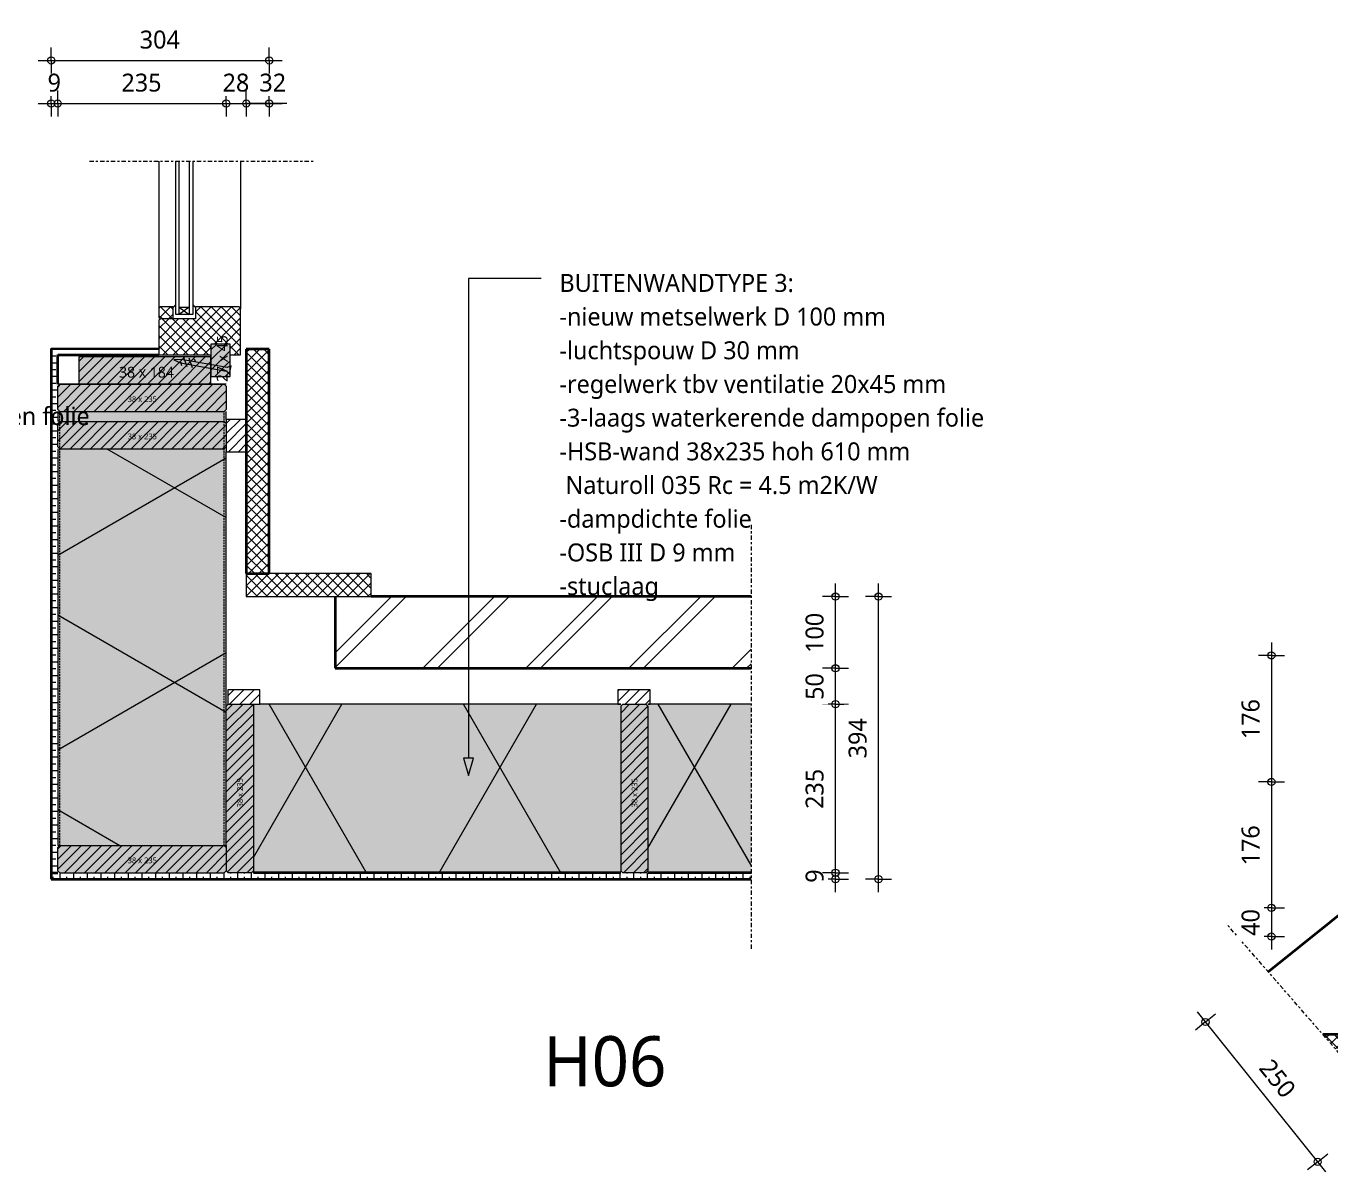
# Model space of a CAD drawing. Header units: millimetres. Extents: x 1789 to 13769, y 2055 to 27197.
# Drawn here: x 5668 to 7487, y 9542 to 11139 of the extents above; entities that cross this region are included whole.
import ezdxf

# ---------------------------------------------------------------- set-up
doc = ezdxf.new("R2010")
doc.units = ezdxf.units.MM
doc.linetypes.add('MV_center', pattern=[15, 6, -3, 3, -3])
doc.linetypes.add('MV_hidden', pattern=[3.75, 2.5, -1.25])
for name, color, linetype, lineweight in [('A-ANNO-DIMS', 211, 'Continuous', 13), ('A-ANNO-DIMS-10', 211, 'Continuous', 13), ('A-ANNO-NOTE', 131, 'Continuous', 18), ('A-DETL', 90, 'Continuous', 13), ('A-DETL-GENF', 92, 'Continuous', 18), ('A-DETL-MEDM', 33, 'Continuous', 18), ('G-ANNO-TEXT', 231, 'Continuous', 13)]:
    doc.layers.add(name, color=color, linetype=linetype, lineweight=lineweight)
doc.styles.add('Segoe UI', font='segoeui.ttf', dxfattribs={"height": 8})
doc.styles.add('Segoe UI_1', font='segoeui.ttf', dxfattribs={"height": 15})
doc.styles.add('Segoe UI_2', font='segoeui.ttf', dxfattribs={"height": 25})
doc.styles.add('Segoe UI_3', font='segoeui.ttf', dxfattribs={"height": 70})
doc.styles.add('Segoe UI_B', font='segoeui.ttf', dxfattribs={"height": 25})
doc.dimstyles.new('2_5_mm_1', dxfattribs={"dimscale": 304.8, "dimtxt": 26.184099, "dimasz": 0.032808, "dimexe": 0.059055, "dimexo": 0.0625, "dimgap": 0.029528, "dimtad": 1, "dimdec": 0, "dimzin": 0, "dimdsep": 46, "dimtxsty": 'Segoe UI_2', "dimblk1": 'DOTBLANK', "dimblk2": 'DOTBLANK', "dimsah": 1, "dimcen": 0.09, "dimdle": 0.059055, "dimazin": 0, "dimtfac": 1, "dimtdec": 4, "dimtix": 1, "dimtmove": 0, "dimatfit": 3, "dimfxl": 0.059055, "dimfxlon": 1, "dimtvp": 1, "dimtfill": 1, "dimtolj": 1, "dimtzin": 0, "dimarcsym": 2})
doc.dimstyles.new('2_5_mm_2', dxfattribs={"dimscale": 304.8, "dimtxt": 26.184099, "dimasz": 0.032808, "dimexe": 0.059055, "dimexo": 0.0625, "dimgap": 0.029528, "dimtad": 1, "dimdec": 0, "dimzin": 0, "dimdsep": 46, "dimtxsty": 'Segoe UI_2', "dimblk1": 'DOTBLANK', "dimblk2": 'DOTBLANK', "dimsah": 1, "dimcen": 0.09, "dimdle": 0.059055, "dimazin": 0, "dimtfac": 1, "dimtdec": 4, "dimtix": 1, "dimtmove": 1, "dimatfit": 3, "dimfxl": 0.059055, "dimfxlon": 1, "dimtvp": 1, "dimtfill": 1, "dimtolj": 1, "dimtzin": 0, "dimarcsym": 2})
doc.dimstyles.new('2_5_mm_4', dxfattribs={"dimscale": 304.8, "dimtxt": 26.184099, "dimasz": 0.032808, "dimexe": 0.059055, "dimexo": 0.0625, "dimgap": 0.029528, "dimtad": 1, "dimdec": 0, "dimzin": 0, "dimdsep": 46, "dimtxsty": 'Segoe UI_2', "dimblk1": 'DOTBLANK', "dimblk2": 'DOTBLANK', "dimsah": 1, "dimcen": 0.09, "dimdle": 0.059055, "dimazin": 0, "dimtfac": 1, "dimtdec": 4, "dimtix": 1, "dimtmove": 0, "dimatfit": 3, "dimfxl": 0.059055, "dimfxlon": 1, "dimtvp": 1, "dimtfill": 1, "dimtolj": 1, "dimtzin": 0, "dimarcsym": 2})
pattern_1 = [(45, (0, 0), (-7.071068, 7.071068), []), (135, (0, 0), (-7.071068, -7.071068), [])]
pattern_2 = [(45, (0, 0), (-7.071068, 7.071068), [])]

# ---------------------------------------------------------------- blocks, each defined once
blk = doc.blocks.new('NLRS_00_DI_maskeer - Type 1-4234692-Details Restauratie 1-10')
at = {"layer": 'A-DETL-GENF', "linetype": 'MV_center'}
blk.add_line((-100, 0), (335, 0), dxfattribs=at)
blk = doc.blocks.new('42 isolatie - Type 1-3773439-Details Restauratie 1-10')
at = {"layer": 'A-DETL-GENF'}
h = blk.add_hatch(color=256, dxfattribs=at)
h.paths.add_polyline_path([(584.7, -0.8), (193.4, -0.8), (193.4, -235.8), (705.4, -235.8), (705.4, -0.8)])
h.paths.add_polyline_path([(152.4, -0.8), (11.4, -0.8), (11.4, -235.8), (155.4, -235.8), (155.4, -0.8)])
at = {"layer": 'A-DETL-GENF', "lineweight": 13}
h = blk.add_hatch(dxfattribs=at)
h.set_pattern_fill('FP_18', color=256, style=0, pattern_type=2)
h.set_pattern_definition([(300, (-1986.72, -235.79), (-203.516, -117.5), []), (240, (-1986.72, -235.79), (-203.516, 117.5), [])])
h.paths.add_polyline_path([(584.7, -0.8), (193.4, -0.8), (193.4, -235.8), (705.4, -235.8), (705.4, -0.8)])
h.paths.add_polyline_path([(152.4, -0.8), (11.4, -0.8), (11.4, -235.8), (155.4, -235.8), (155.4, -0.8)])
at = {"layer": 'A-DETL-GENF'}
for p, q in [((155.4, -0.8), (11.4, -0.8)), ((155.4, -0.8), (11.4, -0.8)), ((705.4, -0.8), (193.4, -0.8)), ((705.4, -0.8), (193.4, -0.8)), ((705.4, -3.6), (705.4, -0.8)), ((705.4, -233), (705.4, -3.6)), ((11.4, -235.8), (152.4, -235.8)), ((11.4, -235.8), (152.4, -235.8)), ((152.4, -235.8), (155.4, -235.8)), ((193.4, -235.8), (197.4, -235.8)), ((197.4, -235.8), (696.4, -235.8)), ((197.4, -235.8), (696.4, -235.8)), ((705.4, -235.8), (705.4, -233))]:
    blk.add_line(p, q, dxfattribs=at)
blk = doc.blocks.new('00 hout_rechthoekig_sls - SLS 38x235-V60-Details Restauratie 1-10')
at = {"layer": 'A-DETL-GENF'}
blk.add_hatch(color=256, dxfattribs=at).paths.add_polyline_path([(232.2, 0), (235, 2.8), (235, 35.2), (232.2, 38), (2.8, 38), (0, 35.2), (0, 2.8), (2.8, 0)])
at = {"layer": 'A-DETL-MEDM', "lineweight": 13}
h = blk.add_hatch(dxfattribs=at)
h.set_pattern_fill('FP_107', color=256, style=0, pattern_type=2)
h.set_pattern_definition([(45, (-5711.671, -9958.988), (-7.071068, 7.071068), [])])
h.paths.add_polyline_path([(232.2, 0), (235, 2.8), (235, 35.2), (232.2, 38), (2.8, 38), (0, 35.2), (0, 2.8), (2.8, 0)])
at = {"layer": 'A-DETL-MEDM'}
for p, q in [((0, 35.2), (2.8, 38)), ((0, 35.2), (2.8, 38)), ((232.2, 38), (235, 35.2)), ((232.2, 38), (235, 35.2)), ((0, 2.8), (0, 35.2)), ((2.8, 0), (0, 2.8)), ((2.8, 0), (0, 2.8)), ((2.8, 0), (232.2, 0)), ((235, 2.8), (232.2, 0)), ((232.2, 0), (235, 2.8))]:
    blk.add_line(p, q, dxfattribs=at)
blk = doc.blocks.new('NLRS_00_DI_maskeer - Type 1-4234651-Details Restauratie 1-10')
at = {"layer": 'A-DETL-GENF', "linetype": 'MV_center'}
blk.add_line((-100, 0), (494, 0), dxfattribs=at)
blk = doc.blocks.new('31 ruit - Type 1-3307134-Details Restauratie 1-10')
at = {"layer": 'A-DETL-GENF', "lineweight": 13}
for p, q in [((36.6, 24), (250, 24)), ((36.6, 19), (250, 19)), ((240, 5), (240, 19)), ((240, 19), (250, 5)), ((240, 5), (250, 19)), ((250, 24), (250, 0)), ((250, 5), (36.6, 5)), ((250, 0), (36.6, 0))]:
    blk.add_line(p, q, dxfattribs=at)
blk = doc.blocks.new('NLRS_00_DI_maskeer - Type 1-4234652-Details Restauratie 1-10')
at = {"layer": 'A-DETL-GENF', "linetype": 'MV_center'}
blk.add_line((214, 0), (-100, 0), dxfattribs=at)
blk = doc.blocks.new('00 hout_rechthoekig_sls - Vuren 27x45-V61-Details Restauratie 1-10')
at = {"layer": 'A-DETL-GENF', "lineweight": 13}
blk.add_hatch(color=256, dxfattribs=at).paths.add_polyline_path([(0, 0), (45, 0), (45, 27), (0, 27)])
at = {"layer": 'A-DETL-MEDM', "lineweight": 13}
h = blk.add_hatch(dxfattribs=at)
h.set_pattern_fill('FP_108', color=256, style=0, pattern_type=2)
h.set_pattern_definition([(315, (-10650.996, 5952.431), (7.071068, 7.071068), [])])
h.paths.add_polyline_path([(0, 0), (45, 0), (45, 27), (0, 27)])
at = {"layer": 'A-DETL-MEDM'}
for p, q in [((27, 27), (0, 27)), ((0, 27), (0, 0)), ((27, 27), (0, 27)), ((45, 27), (27, 27)), ((45, 27), (27, 27)), ((45, 0), (45, 27)), ((45, 0), (45, 27)), ((45, 0), (45, 27)), ((0, 0), (45, 0))]:
    blk.add_line(p, q, dxfattribs=at)
blk = doc.blocks.new('00 hout_rechthoekig_sls - SLS 38x235-V62-Details Restauratie 1-10')
at = {"layer": 'A-DETL-GENF'}
blk.add_hatch(color=256, dxfattribs=at).paths.add_polyline_path([(235, 35.2), (232.2, 38), (2.8, 38), (0, 35.2), (0, 2.8), (2.8, 0), (232.2, 0), (235, 2.8)])
at = {"layer": 'A-DETL-MEDM', "lineweight": 13}
h = blk.add_hatch(dxfattribs=at)
h.set_pattern_fill('FP_109', color=256, style=0, pattern_type=2)
h.set_pattern_definition([(135, (10193.988, -5946.671), (-7.071068, -7.071068), [])])
h.paths.add_polyline_path([(235, 35.2), (232.2, 38), (2.8, 38), (0, 35.2), (0, 2.8), (2.8, 0), (232.2, 0), (235, 2.8)])
at = {"layer": 'A-DETL-MEDM'}
for p, q in [((0, 35.2), (2.8, 38)), ((0, 35.2), (2.8, 38)), ((2.8, 38), (232.2, 38)), ((232.2, 38), (235, 35.2)), ((232.2, 38), (235, 35.2)), ((235, 35.2), (235, 2.8)), ((2.8, 0), (0, 2.8)), ((2.8, 0), (0, 2.8)), ((197, 0), (232.2, 0)), ((235, 2.8), (232.2, 0)), ((232.2, 0), (235, 2.8))]:
    blk.add_line(p, q, dxfattribs=at)
blk = doc.blocks.new('00 hout_rechthoekig_sls - SLS 38x235-V63-Details Restauratie 1-10')
at = {"layer": 'A-DETL-GENF'}
blk.add_hatch(color=256, dxfattribs=at).paths.add_polyline_path([(235, 35.2), (232.2, 38), (2.8, 38), (0, 35.2), (0, 2.8), (2.8, 0), (232.2, 0), (235, 2.8)])
at = {"layer": 'A-DETL-MEDM', "lineweight": 13}
h = blk.add_hatch(dxfattribs=at)
h.set_pattern_fill('FP_110', color=256, style=0, pattern_type=2)
h.set_pattern_definition([(135, (10193.988, -6496.716), (-7.071068, -7.071068), [])])
h.paths.add_polyline_path([(235, 35.2), (232.2, 38), (2.8, 38), (0, 35.2), (0, 2.8), (2.8, 0), (232.2, 0), (235, 2.8)])
at = {"layer": 'A-DETL-MEDM'}
for p, q in [((0, 35.2), (2.8, 38)), ((0, 35.2), (2.8, 38)), ((2.8, 38), (232.2, 38)), ((232.2, 38), (235, 35.2)), ((232.2, 38), (235, 35.2)), ((0, 2.8), (0, 35.2)), ((235, 35.2), (235, 2.8)), ((2.8, 0), (0, 2.8)), ((2.8, 0), (0, 2.8)), ((2.8, 0), (232.2, 0)), ((235, 2.8), (232.2, 0)), ((232.2, 0), (235, 2.8))]:
    blk.add_line(p, q, dxfattribs=at)
blk = doc.blocks.new('42 isolatie - Type 1-3773440-Details Restauratie 1-10')
at = {"layer": 'A-DETL-GENF'}
h = blk.add_hatch(color=256, dxfattribs=at)
h.paths.add_polyline_path([(0.3, 0.8), (553.3, 0.8), (553.3, 235.8), (0.3, 235.8)])
h.paths.add_polyline_path([(591.3, 206), (591.3, 0.8), (605.3, 0.8), (605.3, 235.8), (591.3, 235.8), (591.3, 233)])
at = {"layer": 'A-DETL-GENF', "lineweight": 13}
h = blk.add_hatch(dxfattribs=at)
h.set_pattern_fill('FP_20', color=256, style=0, pattern_type=2)
h.set_pattern_definition([(60, (-1986.72, 235.79), (-203.516, 117.5), []), (120, (-1986.72, 235.79), (-203.516, -117.5), [])])
h.paths.add_polyline_path([(0.3, 0.8), (553.3, 0.8), (553.3, 235.8), (0.3, 235.8)])
h.paths.add_polyline_path([(591.3, 206), (591.3, 0.8), (605.3, 0.8), (605.3, 235.8), (591.3, 235.8), (591.3, 233)])
at = {"layer": 'A-DETL-GENF'}
for p, q in [((553.3, 235.8), (0.3, 235.8)), ((0.3, 235.8), (0.3, 0.8)), ((553.3, 235.8), (0.3, 235.8)), ((0.3, 235.8), (0.3, 0.8)), ((605.3, 235.8), (591.3, 235.8)), ((605.3, 235.8), (591.3, 235.8)), ((643.3, 233), (643.3, 235.8)), ((643.3, 233), (643.3, 235.8)), ((643.3, 206), (643.3, 233)), ((643.3, 206), (643.3, 233)), ((643.3, 22), (643.3, 206)), ((643.3, 3.6), (643.3, 22)), ((643.3, 3.6), (643.3, 22)), ((0.3, 0.8), (549.2, 0.8)), ((0.3, 0.8), (549.2, 0.8)), ((594.2, 0.8), (605.3, 0.8)), ((594.2, 0.8), (605.3, 0.8)), ((643.3, 0.8), (643.3, 3.6)), ((643.3, 0.8), (643.3, 3.6))]:
    blk.add_line(p, q, dxfattribs=at)
blk = doc.blocks.new('00 hout_rechthoekig_sls - SLS 38x235-V64-Details Restauratie 1-10')
at = {"layer": 'A-DETL-GENF'}
blk.add_hatch(color=256, dxfattribs=at).paths.add_polyline_path([(232.2, 0), (235, 2.8), (235, 35.2), (232.2, 38), (2.8, 38), (0, 35.2), (0, 2.8), (2.8, 0)])
at = {"layer": 'A-DETL-MEDM', "lineweight": 13}
h = blk.add_hatch(dxfattribs=at)
h.set_pattern_fill('FP_111', color=256, style=0, pattern_type=2)
h.set_pattern_definition([(45, (-5711.671, -10549.988), (-7.071068, 7.071068), [])])
h.paths.add_polyline_path([(232.2, 0), (235, 2.8), (235, 35.2), (232.2, 38), (2.8, 38), (0, 35.2), (0, 2.8), (2.8, 0)])
at = {"layer": 'A-DETL-MEDM'}
for p, q in [((0, 35.2), (2.8, 38)), ((0, 35.2), (2.8, 38)), ((2.8, 38), (232.2, 38)), ((232.2, 38), (235, 35.2)), ((232.2, 38), (235, 35.2)), ((0, 2.8), (0, 35.2)), ((2.8, 0), (0, 2.8)), ((2.8, 0), (0, 2.8)), ((2.8, 0), (232.2, 0)), ((235, 2.8), (232.2, 0)), ((232.2, 0), (235, 2.8))]:
    blk.add_line(p, q, dxfattribs=at)
blk = doc.blocks.new('00 hout_rechthoekig_sls - SLS 38x184-V65-Details Restauratie 1-10')
at = {"layer": 'A-DETL-GENF', "lineweight": 13}
blk.add_hatch(color=256, dxfattribs=at).paths.add_polyline_path([(184, 0), (184, 38), (0, 38), (0, 0), (157.2, 0)])
at = {"layer": 'A-DETL-MEDM', "lineweight": 13}
h = blk.add_hatch(dxfattribs=at)
h.set_pattern_fill('FP_112', color=256, style=0, pattern_type=2)
h.set_pattern_definition([(45, (-5741.431, -10639.988), (-7.071068, 7.071068), [])])
h.paths.add_polyline_path([(184, 0), (184, 38), (0, 38), (0, 0), (157.2, 0)])
at = {"layer": 'A-DETL-MEDM'}
for p, q in [((184, 38), (0, 38)), ((0, 38), (0, 0)), ((184, 38), (0, 38)), ((184, 0), (184, 38)), ((184, 0), (184, 38)), ((184, 0), (184, 38)), ((0, 0), (184, 0))]:
    blk.add_line(p, q, dxfattribs=at)
blk = doc.blocks.new('28 schroef - 5_0x80-3186763-Details Restauratie 1-10')
at = {"layer": 'A-DETL-GENF', "lineweight": 13}
h = blk.add_hatch(dxfattribs=at)
h.set_pattern_fill('FP_49', color=256, style=0, pattern_type=2)
h.set_pattern_definition([(120, (0, 0), (-11.2583, -6.5), [])])
h.paths.add_polyline_path([(50, 6), (50, -6), (70, -6), (70, 6)])
h = blk.add_hatch(dxfattribs=at)
h.set_pattern_fill('FP_50', color=256, style=0, pattern_type=2)
h.set_pattern_definition([(120, (7.5, 0), (-11.2583, -6.5), [])])
h.paths.add_polyline_path([(50, 6), (50, -6), (70, -6), (70, 6)])
for p, q in [((0, 6), (0, -6)), ((5, 2.5), (0, 6)), ((70, 2.5), (5, 2.5)), ((80, 0), (70, 2.5)), ((0, -6), (5, -2.5)), ((5, -2.5), (70, -2.5)), ((70, -2.5), (80, 0))]:
    blk.add_line(p, q, dxfattribs=at)
blk = doc.blocks.new('00 hout_rechthoekig_sls - SLS 38x235-V66-Details Restauratie 1-10')
at = {"layer": 'A-DETL-GENF'}
blk.add_hatch(color=256, dxfattribs=at).paths.add_polyline_path([(232.2, 0), (235, 2.8), (235, 35.2), (232.2, 38), (2.8, 38), (0, 35.2), (0, 2.8), (2.8, 0), (187, 0)])
at = {"layer": 'A-DETL-MEDM', "lineweight": 13}
h = blk.add_hatch(dxfattribs=at)
h.set_pattern_fill('FP_113', color=256, style=0, pattern_type=2)
h.set_pattern_definition([(45, (-5711.671, -10601.988), (-7.071068, 7.071068), [])])
h.paths.add_polyline_path([(232.2, 0), (235, 2.8), (235, 35.2), (232.2, 38), (2.8, 38), (0, 35.2), (0, 2.8), (2.8, 0), (187, 0)])
at = {"layer": 'A-DETL-MEDM'}
for p, q in [((0, 35.2), (2.8, 38)), ((0, 35.2), (2.8, 38)), ((2.8, 38), (232.2, 38)), ((232.2, 38), (235, 35.2)), ((232.2, 38), (235, 35.2)), ((0, 2.8), (0, 35.2)), ((235, 35.2), (235, 2.8)), ((2.8, 0), (0, 2.8)), ((2.8, 0), (0, 2.8)), ((2.8, 0), (232.2, 0)), ((235, 2.8), (232.2, 0)), ((232.2, 0), (235, 2.8))]:
    blk.add_line(p, q, dxfattribs=at)
blk = doc.blocks.new('DIMBLOCK229-Details Restauratie 1-10')
at = {"layer": 'A-ANNO-DIMS-10'}
for p, q in [((7403.9, 10103.5), (7403.9, 9910)), ((7403.9, 10085.5), (7385.9, 10085.5)), ((7403.9, 10085.5), (7421.9, 10085.5)), ((7403.9, 9910), (7385.9, 9910)), ((7403.9, 9910), (7421.9, 9910))]:
    blk.add_line(p, q, dxfattribs=at)
for centre in [(7403.9, 10085.5), (7403.9, 9910)]:
    blk.add_circle(centre, 5, dxfattribs=at)
at = {"layer": 'A-ANNO-DIMS-10', "color": 0, "insert": (7362.3, 9969.2), "char_height": 25, "width": 68.555, "attachment_point": 1, "rotation": 90, "line_spacing_factor": 1.142579, "style": 'Segoe UI_2', "bg_fill": 3, "box_fill_scale": 1.25, "bg_fill_color": 9, "bg_fill_true_color": 13158600, "bg_fill_transparency": 0}
blk.add_mtext('176', dxfattribs=at)
blk = doc.blocks.new('_DotBlank')
at = {"color": 0, "linetype": 'ByBlock', "lineweight": -2}
blk.add_line((-0.5, 0), (-1, 0), dxfattribs=at)
blk.add_circle((0, 0), 0.5, dxfattribs=at)
blk = doc.blocks.new('DIMBLOCK230-Details Restauratie 1-10')
at = {"layer": 'A-ANNO-DIMS-10'}
for p, q in [((7403.9, 9910), (7385.9, 9910)), ((7403.9, 9910), (7403.9, 9852)), ((7403.9, 9910), (7421.9, 9910)), ((7403.9, 9870), (7385.9, 9870)), ((7403.9, 9870), (7421.9, 9870))]:
    blk.add_line(p, q, dxfattribs=at)
for centre in [(7403.9, 9910), (7403.9, 9870)]:
    blk.add_circle(centre, 5, dxfattribs=at)
at = {"layer": 'A-ANNO-DIMS-10', "color": 0, "insert": (7362.3, 9871), "char_height": 25, "width": 45.703, "attachment_point": 1, "rotation": 90, "line_spacing_factor": 1.142579, "style": 'Segoe UI_2', "bg_fill": 3, "box_fill_scale": 1.25, "bg_fill_color": 9, "bg_fill_true_color": 13158600, "bg_fill_transparency": 0}
blk.add_mtext('40', dxfattribs=at)
blk = doc.blocks.new('DIMBLOCK231-Details Restauratie 1-10')
at = {"layer": 'A-ANNO-DIMS-10'}
for p, q in [((7312, 9750.9), (7298, 9739.7)), ((7479.7, 9541.9), (7300.7, 9765)), ((7312, 9750.9), (7326, 9762.2)), ((7468.4, 9555.9), (7454.4, 9544.7)), ((7468.4, 9555.9), (7482.5, 9567.2))]:
    blk.add_line(p, q, dxfattribs=at)
for centre in [(7312, 9750.9), (7468.4, 9555.9)]:
    blk.add_circle(centre, 5, dxfattribs=at)
at = {"layer": 'A-ANNO-DIMS-10', "color": 0, "insert": (7404.8, 9701.8), "char_height": 25, "width": 68.555, "attachment_point": 1, "rotation": 308.7345, "line_spacing_factor": 1.142579, "style": 'Segoe UI_2', "bg_fill": 3, "box_fill_scale": 1.25, "bg_fill_color": 9, "bg_fill_true_color": 13158600, "bg_fill_transparency": 0}
blk.add_mtext('250', dxfattribs=at)
blk = doc.blocks.new('DIMBLOCK232-Details Restauratie 1-10')
at = {"layer": 'A-ANNO-DIMS-10'}
for p, q in [((7403.9, 10280), (7403.9, 10067.5)), ((7403.9, 10262), (7385.9, 10262)), ((7403.9, 10262), (7421.9, 10262)), ((7403.9, 10085.5), (7385.9, 10085.5)), ((7403.9, 10085.5), (7421.9, 10085.5))]:
    blk.add_line(p, q, dxfattribs=at)
for centre in [(7403.9, 10262), (7403.9, 10085.5)]:
    blk.add_circle(centre, 5, dxfattribs=at)
at = {"layer": 'A-ANNO-DIMS-10', "color": 0, "insert": (7362.3, 10145.2), "char_height": 25, "width": 68.555, "attachment_point": 1, "rotation": 90, "line_spacing_factor": 1.142579, "style": 'Segoe UI_2', "bg_fill": 3, "box_fill_scale": 1.25, "bg_fill_color": 9, "bg_fill_true_color": 13158600, "bg_fill_transparency": 0}
blk.add_mtext('176', dxfattribs=at)
blk = doc.blocks.new('DIMBLOCK381-Details Restauratie 1-10')
at = {"layer": 'A-ANNO-DIMS-10'}
for p, q in [((6796.1, 9959), (6778.1, 9959)), ((6796.1, 9932), (6796.1, 9959)), ((6796.1, 9959), (6814.1, 9959)), ((6796.1, 9950), (6778.1, 9950)), ((6796.1, 9950), (6814.1, 9950))]:
    blk.add_line(p, q, dxfattribs=at)
for centre in [(6796.1, 9959), (6796.1, 9950)]:
    blk.add_circle(centre, 5, dxfattribs=at)
at = {"layer": 'A-ANNO-DIMS-10', "color": 0, "insert": (6754.4, 9945), "char_height": 25, "width": 22.852, "attachment_point": 1, "rotation": 90, "line_spacing_factor": 1.142579, "style": 'Segoe UI_2', "bg_fill": 3, "box_fill_scale": 1.25, "bg_fill_color": 9, "bg_fill_true_color": 13158600, "bg_fill_transparency": 0}
blk.add_mtext('9', dxfattribs=at)
blk = doc.blocks.new('DIMBLOCK382-Details Restauratie 1-10')
at = {"layer": 'A-ANNO-DIMS-10'}
for p, q in [((6796.1, 10194), (6778.1, 10194)), ((6796.1, 9959), (6796.1, 10194)), ((6796.1, 10194), (6814.1, 10194)), ((6796.1, 9959), (6778.1, 9959)), ((6796.1, 9959), (6814.1, 9959))]:
    blk.add_line(p, q, dxfattribs=at)
for centre in [(6796.1, 10194), (6796.1, 9959)]:
    blk.add_circle(centre, 5, dxfattribs=at)
at = {"layer": 'A-ANNO-DIMS-10', "color": 0, "insert": (6754.4, 10047.9), "char_height": 25, "width": 68.555, "attachment_point": 1, "rotation": 90, "line_spacing_factor": 1.142579, "style": 'Segoe UI_2', "bg_fill": 3, "box_fill_scale": 1.25, "bg_fill_color": 9, "bg_fill_true_color": 13158600, "bg_fill_transparency": 0}
blk.add_mtext('235', dxfattribs=at)
blk = doc.blocks.new('DIMBLOCK383-Details Restauratie 1-10')
at = {"layer": 'A-ANNO-DIMS-10'}
for p, q in [((6796.1, 10244), (6778.1, 10244)), ((6796.1, 10194), (6796.1, 10244)), ((6796.1, 10244), (6814.1, 10244)), ((6796.1, 10194), (6778.1, 10194)), ((6796.1, 10194), (6814.1, 10194))]:
    blk.add_line(p, q, dxfattribs=at)
for centre in [(6796.1, 10244), (6796.1, 10194)]:
    blk.add_circle(centre, 5, dxfattribs=at)
at = {"layer": 'A-ANNO-DIMS-10', "color": 0, "insert": (6754.4, 10199.9), "char_height": 25, "width": 45.703, "attachment_point": 1, "rotation": 90, "line_spacing_factor": 1.142579, "style": 'Segoe UI_2', "bg_fill": 3, "box_fill_scale": 1.25, "bg_fill_color": 9, "bg_fill_true_color": 13158600, "bg_fill_transparency": 0}
blk.add_mtext('50', dxfattribs=at)
blk = doc.blocks.new('DIMBLOCK384-Details Restauratie 1-10')
at = {"layer": 'A-ANNO-DIMS-10'}
for p, q in [((6796.1, 10244), (6796.1, 10362)), ((6796.1, 10344), (6778.1, 10344)), ((6796.1, 10344), (6814.1, 10344)), ((6796.1, 10244), (6778.1, 10244)), ((6796.1, 10244), (6814.1, 10244))]:
    blk.add_line(p, q, dxfattribs=at)
for centre in [(6796.1, 10344), (6796.1, 10244)]:
    blk.add_circle(centre, 5, dxfattribs=at)
at = {"layer": 'A-ANNO-DIMS-10', "color": 0, "insert": (6754.4, 10265.4), "char_height": 25, "width": 68.555, "attachment_point": 1, "rotation": 90, "line_spacing_factor": 1.142579, "style": 'Segoe UI_2', "bg_fill": 3, "box_fill_scale": 1.25, "bg_fill_color": 9, "bg_fill_true_color": 13158600, "bg_fill_transparency": 0}
blk.add_mtext('100', dxfattribs=at)
blk = doc.blocks.new('DIMBLOCK385-Details Restauratie 1-10')
at = {"layer": 'A-ANNO-DIMS-10'}
for p, q in [((6856.1, 9932), (6856.1, 10362)), ((6856.1, 10344), (6838.1, 10344)), ((6856.1, 10344), (6874.1, 10344)), ((6856.1, 9950), (6838.1, 9950)), ((6856.1, 9950), (6874.1, 9950))]:
    blk.add_line(p, q, dxfattribs=at)
for centre in [(6856.1, 10344), (6856.1, 9950)]:
    blk.add_circle(centre, 5, dxfattribs=at)
at = {"layer": 'A-ANNO-DIMS-10', "color": 0, "insert": (6814.4, 10118.4), "char_height": 25, "width": 68.555, "attachment_point": 1, "rotation": 90, "line_spacing_factor": 1.142579, "style": 'Segoe UI_2', "bg_fill": 3, "box_fill_scale": 1.25, "bg_fill_color": 9, "bg_fill_true_color": 13158600, "bg_fill_transparency": 0}
blk.add_mtext('394', dxfattribs=at)
blk = doc.blocks.new('00_GA_pijl - Type 1-3291577-Details Restauratie 1-10')
at = {"layer": 'A-ANNO-NOTE', "lineweight": 13}
blk.add_hatch(color=256, dxfattribs=at).paths.add_polyline_path([(-2.43, 0.7), (0, 0), (-2.43, -0.7)])
at = {"layer": 'A-ANNO-NOTE'}
for p, q in [((-2.43, 0.7), (-2.43, -0.7)), ((0, 0), (-2.43, 0.7)), ((-2.43, -0.7), (0, 0))]:
    blk.add_line(p, q, dxfattribs=at)
blk = doc.blocks.new('DIMBLOCK386-Details Restauratie 1-10')
at = {"layer": 'A-ANNO-DIMS-10'}
for p, q in [((5702.7, 11031.4), (5702.7, 11049.4)), ((5711.7, 11031.4), (5711.7, 11049.4)), ((5684.7, 11031.4), (5711.7, 11031.4)), ((5702.7, 11031.4), (5702.7, 11013.4)), ((5711.7, 11031.4), (5711.7, 11013.4))]:
    blk.add_line(p, q, dxfattribs=at)
for centre in [(5702.7, 11031.4), (5711.7, 11031.4)]:
    blk.add_circle(centre, 5, dxfattribs=at)
at = {"layer": 'A-ANNO-DIMS-10', "color": 0, "insert": (5697.6, 11073), "char_height": 25, "width": 22.852, "attachment_point": 1, "line_spacing_factor": 1.142579, "style": 'Segoe UI_2', "bg_fill": 3, "box_fill_scale": 1.25, "bg_fill_color": 9, "bg_fill_true_color": 13158600, "bg_fill_transparency": 0}
blk.add_mtext('9', dxfattribs=at)
blk = doc.blocks.new('DIMBLOCK387-Details Restauratie 1-10')
at = {"layer": 'A-ANNO-DIMS-10'}
for p, q in [((5711.7, 11031.4), (5711.7, 11049.4)), ((5946.7, 11031.4), (5946.7, 11049.4)), ((5711.7, 11031.4), (5946.7, 11031.4)), ((5711.7, 11031.4), (5711.7, 11013.4)), ((5946.7, 11031.4), (5946.7, 11013.4))]:
    blk.add_line(p, q, dxfattribs=at)
for centre in [(5711.7, 11031.4), (5946.7, 11031.4)]:
    blk.add_circle(centre, 5, dxfattribs=at)
at = {"layer": 'A-ANNO-DIMS-10', "color": 0, "insert": (5800.6, 11073), "char_height": 25, "width": 68.555, "attachment_point": 1, "line_spacing_factor": 1.142579, "style": 'Segoe UI_2', "bg_fill": 3, "box_fill_scale": 1.25, "bg_fill_color": 9, "bg_fill_true_color": 13158600, "bg_fill_transparency": 0}
blk.add_mtext('235', dxfattribs=at)
blk = doc.blocks.new('DIMBLOCK388-Details Restauratie 1-10')
at = {"layer": 'A-ANNO-DIMS-10'}
for p, q in [((5946.7, 11031.4), (5946.7, 11049.4)), ((5974.7, 11031.4), (5974.7, 11049.4)), ((5946.7, 11031.4), (5974.7, 11031.4)), ((5946.7, 11031.4), (5946.7, 11013.4)), ((5974.7, 11031.4), (5974.7, 11013.4))]:
    blk.add_line(p, q, dxfattribs=at)
for centre in [(5946.7, 11031.4), (5974.7, 11031.4)]:
    blk.add_circle(centre, 5, dxfattribs=at)
at = {"layer": 'A-ANNO-DIMS-10', "color": 0, "insert": (5941.6, 11073), "char_height": 25, "width": 45.703, "attachment_point": 1, "line_spacing_factor": 1.142579, "style": 'Segoe UI_2', "bg_fill": 3, "box_fill_scale": 1.25, "bg_fill_color": 9, "bg_fill_true_color": 13158600, "bg_fill_transparency": 0}
blk.add_mtext('28', dxfattribs=at)
blk = doc.blocks.new('DIMBLOCK389-Details Restauratie 1-10')
at = {"layer": 'A-ANNO-DIMS-10'}
for p, q in [((5974.7, 11031.4), (5974.7, 11049.4)), ((6006.7, 11031.4), (6006.7, 11049.4)), ((5972.9, 11031.4), (5990.7, 11031.4)), ((6031, 11031.4), (5972.9, 11031.4)), ((5974.7, 11031.4), (6024.7, 11031.4)), ((5974.7, 11031.4), (5974.7, 11013.4)), ((6006.7, 11031.4), (6006.7, 11013.4))]:
    blk.add_line(p, q, dxfattribs=at)
for centre in [(5974.7, 11031.4), (6006.7, 11031.4)]:
    blk.add_circle(centre, 5, dxfattribs=at)
at = {"layer": 'A-ANNO-DIMS-10', "color": 0, "insert": (5992.9, 11073), "char_height": 25, "width": 45.703, "attachment_point": 1, "line_spacing_factor": 1.142579, "style": 'Segoe UI_2', "bg_fill": 3, "box_fill_scale": 1.25, "bg_fill_color": 9, "bg_fill_true_color": 13158600, "bg_fill_transparency": 0}
blk.add_mtext('32', dxfattribs=at)
blk = doc.blocks.new('DIMBLOCK390-Details Restauratie 1-10')
at = {"layer": 'A-ANNO-DIMS-10'}
for p, q in [((5702.7, 11091.4), (5702.7, 11109.4)), ((6006.7, 11091.4), (6006.7, 11109.4)), ((5684.7, 11091.4), (6024.7, 11091.4)), ((5702.7, 11091.4), (5702.7, 11073.4)), ((6006.7, 11091.4), (6006.7, 11073.4))]:
    blk.add_line(p, q, dxfattribs=at)
for centre in [(5702.7, 11091.4), (6006.7, 11091.4)]:
    blk.add_circle(centre, 5, dxfattribs=at)
at = {"layer": 'A-ANNO-DIMS-10', "color": 0, "insert": (5826.1, 11133), "char_height": 25, "width": 68.555, "attachment_point": 1, "line_spacing_factor": 1.142579, "style": 'Segoe UI_2', "bg_fill": 3, "box_fill_scale": 1.25, "bg_fill_color": 9, "bg_fill_true_color": 13158600, "bg_fill_transparency": 0}
blk.add_mtext('304', dxfattribs=at)

msp = doc.modelspace()

# ---------------------------------------------------------------- hatches: boundary and pattern name
at = {"layer": 'A-DETL-GENF', "lineweight": 13}
h = msp.add_hatch(dxfattribs=at)
h.set_pattern_fill('FP_21', color=250, style=0, pattern_type=2)
h.set_pattern_definition(pattern_1)
h.paths.add_polyline_path([(5855.6, 10731), (5855.7, 10731), (5872.7, 10731), (5872.7, 10748), (5854.9, 10747.9), (5854.2, 10747.6), (5853.6, 10747.1), (5853.1, 10746.5), (5852.8, 10745.7), (5852.7, 10745), (5852.8, 10733.2), (5853.1, 10732.5), (5853.6, 10731.8), (5854.2, 10731.4), (5854.9, 10731.1), (5855.5, 10731)])
h = msp.add_hatch(dxfattribs=at)
h.set_pattern_fill('FP_21', color=250, style=0, pattern_type=2)
h.set_pattern_definition(pattern_1)
h.paths.add_polyline_path([(5925.4, 10681), (5925.4, 10696), (5952.4, 10696), (5952.4, 10681), (5966.7, 10681), (5966.6, 10745.8), (5966.3, 10746.5), (5965.8, 10747.1), (5965.2, 10747.6), (5964.4, 10747.9), (5963.7, 10748), (5904.7, 10748), (5904, 10747.7), (5903.7, 10747.2), (5903.7, 10747), (5903.7, 10731), (5854.9, 10730.9), (5854.2, 10730.6), (5853.6, 10730.1), (5853.1, 10729.5), (5852.8, 10728.8), (5852.7, 10728), (5852.7, 10681), (5898.7, 10681)])
h = msp.add_hatch(dxfattribs=at)
h.set_pattern_fill('FP_39', color=250, style=0, pattern_type=2)
h.set_pattern_definition([(0, (0, 0), (0, 18.952), []), (0, (0, 9.476), (0, 18.952), [9.476, -4.738])])
h.paths.add_polyline_path([(5711.7, 9959), (5711.7, 10681), (5852.7, 10681), (5852.7, 10690), (5702.7, 10690), (5702.7, 9959)])
h = msp.add_hatch(dxfattribs=at)
h.set_pattern_fill('FP_21', color=250, style=0, pattern_type=2)
h.set_pattern_definition(pattern_1)
h.paths.add_polyline_path([(5974.7, 10376), (6006.7, 10376), (6006.7, 10688.8), (5974.7, 10688.8), (5974.7, 10576.3)])
h = msp.add_hatch(dxfattribs=at)
h.set_pattern_fill('FP_10', color=250, style=0, pattern_type=2)
h.set_pattern_definition(pattern_2)
h.paths.add_polyline_path([(5974.7, 10545.9), (5974.7, 10590.9), (5946.7, 10590.9), (5946.7, 10545.9)])
h = msp.add_hatch(dxfattribs=at)
h.set_pattern_fill('FP_21', color=250, style=0, pattern_type=2)
h.set_pattern_definition(pattern_1)
h.paths.add_polyline_path([(6105.3, 10344), (6148.7, 10344), (6148.7, 10376), (5974.7, 10376), (5974.7, 10344)])
h = msp.add_hatch(dxfattribs=at)
h.set_pattern_fill('FP_25', color=57, style=0, pattern_type=2)
h.set_pattern_definition([(45, (0, 0), (-71.84205, 71.84205), []), (45, (20.32, 0), (-71.84205, 71.84205), [])])
h.paths.add_polyline_path([(6678.6, 10244), (6678.6, 10344), (6098.7, 10344), (6098.7, 10244), (6148.7, 10244)])
h = msp.add_hatch(dxfattribs=at)
h.set_pattern_fill('FP_10', color=250, style=0, pattern_type=2)
h.set_pattern_definition(pattern_2)
h.paths.add_polyline_path([(5948.7, 10194), (5993.7, 10194), (5993.7, 10214), (5948.7, 10214)])
h = msp.add_hatch(dxfattribs=at)
h.set_pattern_fill('FP_10', color=250, style=0, pattern_type=2)
h.set_pattern_definition(pattern_2)
h.paths.add_polyline_path([(6537.6, 10194), (6537.6, 10214), (6492.6, 10214), (6492.6, 10194), (6534.7, 10194)])
h = msp.add_hatch(dxfattribs=at)
h.set_pattern_fill('FP_3', color=250, style=0, pattern_type=2)
h.set_pattern_definition([(90, (0, 0), (-19.05, 1e-15), []), (90, (9.525, 0), (-19.05, 1e-15), [9.525, -4.762])])
h.paths.add_polyline_path([(6496.7, 9950), (6678.6, 9950), (6678.6, 9959), (5702.7, 9959), (5702.7, 9950), (6105.3, 9950)])
h = msp.add_hatch(dxfattribs=at)
h.set_pattern_fill('FP_21', color=250, style=0, pattern_type=2)
h.set_pattern_definition(pattern_1)
h.paths.add_polyline_path([(7559.2, 9693.6), (7559.2, 9733.6), (7475.6, 9733.6), (7510.4, 9693.6)])

# ---------------------------------------------------------------- linework, layer by layer
at = {"layer": 'A-ANNO-NOTE'}
for p, q in [((6284.4, 10787.3), (6284.4, 10118.9)), ((6385.9, 10787.3), (6284.4, 10787.3))]:
    msp.add_line(p, q, dxfattribs=at)
at = {"layer": 'A-DETL', "lineweight": 18}
for p, q in [((5852.7, 10950.8), (5852.7, 10745)), ((5966.7, 10950.8), (5966.7, 10745)), ((5852.7, 10690), (5702.7, 10690)), ((5946.7, 10590.9), (5946.7, 10545.9)), ((5974.7, 10590.9), (5946.7, 10590.9)), ((5946.7, 10545.9), (5974.7, 10545.9)), ((5974.7, 10376), (5974.7, 10344)), ((6148.7, 10376), (6006.7, 10376)), ((6148.7, 10344), (6148.7, 10376)), ((5974.7, 10344), (6148.7, 10344)), ((5993.7, 10214), (5948.7, 10214)), ((5948.7, 10214), (5948.7, 10194)), ((5993.7, 10194), (5993.7, 10214)), ((6492.6, 10214), (6492.6, 10194)), ((6537.6, 10214), (6492.6, 10214)), ((6537.6, 10194), (6537.6, 10214)), ((5948.7, 10194), (5993.7, 10194)), ((6492.6, 10194), (6496.7, 10194)), ((6534.7, 10194), (6537.6, 10194))]:
    msp.add_line(p, q, dxfattribs=at)
at = {"layer": 'A-DETL'}
for p, q in [((5852.7, 10745), (5852.7, 10734)), ((5872.7, 10748), (5855.7, 10748)), ((5876.2, 10751.1), (5872.7, 10747)), ((5872.7, 10731), (5872.7, 10748)), ((5903.7, 10747), (5900.2, 10751.1)), ((5903.7, 10747), (5903.7, 10731)), ((5963.7, 10748), (5904.7, 10748)), ((5966.7, 10681), (5966.7, 10745)), ((5852.7, 10728), (5852.7, 10681)), ((5903.7, 10731), (5855.7, 10731)), ((5852.7, 10681), (5925.4, 10681)), ((5952.4, 10681), (5966.7, 10681))]:
    msp.add_line(p, q, dxfattribs=at)
at = {"layer": 'A-DETL', "lineweight": 35}
for p, q in [((5702.7, 10690), (5702.7, 9959)), ((5711.7, 10640), (5711.7, 10681)), ((5711.7, 10681), (5852.7, 10681)), ((6006.7, 10688.8), (5974.7, 10688.8)), ((5974.7, 10688.8), (5974.7, 10376)), ((6006.7, 10376), (6006.7, 10688.8)), ((5974.7, 10376), (6006.7, 10376)), ((6098.7, 10344), (6098.7, 10244)), ((6678.6, 10344), (6148.7, 10344)), ((7399.4, 9821), (7949.1, 10262)), ((6098.7, 10244), (6678.6, 10244)), ((5702.7, 9959), (5702.7, 9950)), ((5702.7, 9959), (5711.7, 9959)), ((6496.7, 9959), (5984.7, 9959)), ((6678.6, 9959), (6534.7, 9959)), ((5702.7, 9950), (6678.6, 9950)), ((7559.2, 9733.6), (7475.6, 9733.6))]:
    msp.add_line(p, q, dxfattribs=at)
at = {"layer": 'A-DETL', "linetype": 'MV_hidden', "lineweight": 18}
for p, q in [((5714.7, 9997), (5714.7, 10602)), ((5943.7, 9997), (5943.7, 10602))]:
    msp.add_line(p, q, dxfattribs=at)
at = {"layer": 'A-DETL'}
for centre, radius, start, end in [((5855.7, 10745), 3, 90, 180), ((5855.7, 10734), 3, 180, 270), ((5904.7, 10747), 1, 90, 180), ((5963.7, 10745), 3.01, 0, 90), ((5855.7, 10728), 3, 90, 180)]:
    msp.add_arc(centre, radius, start, end, dxfattribs=at)

# ---------------------------------------------------------------- block references
at = {"layer": 'A-ANNO-NOTE', "xscale": 10, "yscale": 10, "zscale": 10, "rotation": 269.9999999999997}
msp.add_blockref('00_GA_pijl - Type 1-3291577-Details Restauratie 1-10', (6284.4, 10094.6), dxfattribs=at)
at = {"layer": 'A-DETL-GENF', "linetype": 'MV_center'}
for name, p, rotation in [('NLRS_00_DI_maskeer - Type 1-4234652-Details Restauratie 1-10', (5969.9, 10950.8), 180), ('NLRS_00_DI_maskeer - Type 1-4234651-Details Restauratie 1-10', (6678.6, 10344), 270), ('NLRS_00_DI_maskeer - Type 1-4234692-Details Restauratie 1-10', (7561.4, 9635), 131.0542406371426)]:
    msp.add_blockref(name, p, dxfattribs=dict(at, rotation=rotation))
at = {"layer": 'A-DETL-GENF', "lineweight": 13}
for name, p, rotation in [('31 ruit - Type 1-3307134-Details Restauratie 1-10', (5876.2, 10987.4), 270), ('28 schroef - 5_0x80-3186763-Details Restauratie 1-10', (5952.4, 10659.9), 170.0000000000013)]:
    msp.add_blockref(name, p, dxfattribs=dict(at, rotation=rotation))
at = {"layer": 'A-DETL-GENF'}
for name, p, rotation in [('42 isolatie - Type 1-3773440-Details Restauratie 1-10', (5947.5, 9996.7), 90), ('42 isolatie - Type 1-3773439-Details Restauratie 1-10', (6690.1, 9958.2), 180)]:
    msp.add_blockref(name, p, dxfattribs=dict(at, rotation=rotation))
at = {"layer": 'A-DETL-MEDM', "lineweight": 13, "rotation": 90.00000000000111}
msp.add_blockref('00 hout_rechthoekig_sls - Vuren 27x45-V61-Details Restauratie 1-10', (5952.4, 10651), dxfattribs=at)
at = {"layer": 'A-DETL-MEDM', "lineweight": 13}
msp.add_blockref('00 hout_rechthoekig_sls - SLS 38x184-V65-Details Restauratie 1-10', (5741.4, 10640), dxfattribs=at)
at = {"layer": 'A-DETL-MEDM'}
for name, p in [('00 hout_rechthoekig_sls - SLS 38x235-V66-Details Restauratie 1-10', (5711.7, 10602)), ('00 hout_rechthoekig_sls - SLS 38x235-V64-Details Restauratie 1-10', (5711.7, 10550)), ('00 hout_rechthoekig_sls - SLS 38x235-V60-Details Restauratie 1-10', (5711.7, 9959))]:
    msp.add_blockref(name, p, dxfattribs=at)
at = {"layer": 'A-DETL-MEDM', "rotation": 270}
for name, p in [('00 hout_rechthoekig_sls - SLS 38x235-V62-Details Restauratie 1-10', (5946.7, 10194)), ('00 hout_rechthoekig_sls - SLS 38x235-V63-Details Restauratie 1-10', (6496.7, 10194))]:
    msp.add_blockref(name, p, dxfattribs=at)

# ---------------------------------------------------------------- texts
at = {"layer": 'A-ANNO-NOTE', "lineweight": 13, "attachment_point": 1, "rotation": 90}
for s, insert, char_height, width, style in [('27 x 45', (5933.6, 10643), 15, 80.97, 'Segoe UI_1'), ('38 x 235', (5961.9, 10050.1), 8, 55.316, 'Segoe UI'), ('38 x 235', (6511.9, 10050.1), 8, 55.316, 'Segoe UI')]:
    msp.add_mtext(s, dxfattribs=dict(at, insert=insert, char_height=char_height, width=width, style=style))
at = {"layer": 'A-ANNO-NOTE', "lineweight": 13, "attachment_point": 1}
for s, insert, char_height, width, style in [('38 x 184', (5797.3, 10664.3), 15, 94.599, 'Segoe UI_1'), ('38 x 235', (5809.3, 10623.2), 8, 55.316, 'Segoe UI'), ('38 x 235', (5809.3, 10571.2), 8, 55.316, 'Segoe UI'), ('38 x 235', (5809.3, 9980.2), 8, 55.316, 'Segoe UI')]:
    msp.add_mtext(s, dxfattribs=dict(at, insert=insert, char_height=char_height, width=width, style=style))
at = {"layer": 'G-ANNO-TEXT', "color": 7, "attachment_point": 1}
for s, insert, char_height, width, style in [('BUITENWANDTYPE 3:', (6411.3, 10793.7), 25, 436.118, 'Segoe UI_B'), ('-nieuw metselwerk D 100 mm', (6411.3, 10746.8), 25, 561.983, 'Segoe UI_2'), ('-luchtspouw D 30 mm', (6411.3, 10699.8), 25, 416.877, 'Segoe UI_2'), ('-regelwerk tbv ventilatie 20x45 mm', (6411.3, 10652.8), 25, 663.797, 'Segoe UI_2'), ('-3-laags waterkerende dampopen folie', (5164.2, 10608), 25, 730.337, 'Segoe UI_2'), ('-3-laags waterkerende dampopen folie', (6411.3, 10605.9), 25, 730.337, 'Segoe UI_2'), ('-HSB-wand 38x235 hoh 610 mm', (6411.3, 10558.9), 25, 611.688, 'Segoe UI_2'), (' Naturoll 035 Rc = 4.5 m2K/W', (6411.3, 10512), 25, 565.19, 'Segoe UI_2'), ('-dampdichte folie', (6411.3, 10465), 25, 334.304, 'Segoe UI_2'), ('-OSB III D 9 mm', (6411.3, 10418), 25, 303.84, 'Segoe UI_2'), ('-stuclaag', (6411.3, 10371.1), 25, 170.759, 'Segoe UI_2'), ('H06', (6388.6, 9731.1), 70, 218.059, 'Segoe UI_3')]:
    msp.add_mtext(s, dxfattribs=dict(at, insert=insert, char_height=char_height, width=width, style=style))

# ---------------------------------------------------------------- dimensions: what is measured, and where the dimension line sits
at = {"layer": 'A-ANNO-DIMS'}
dim = msp.add_linear_dim(base=(5711.7, 11031.4), p1=(5702.7, 11013.4), p2=(5711.7, 11013.4), dimstyle='2_5_mm_4', override={"dimpost": '<>', "dimfxl": 9}, dxfattribs=at)
dim.commit()
dim.dimension.update_dxf_attribs({"geometry": 'DIMBLOCK386-Details Restauratie 1-10', "text_midpoint": (5707.2, 11053.3)})
dim = msp.add_linear_dim(base=(6796.1, 9959), p1=(6778.1, 9950), p2=(6778.1, 9959), angle=90, dimstyle='2_5_mm_4', override={"dimpost": '<>', "dimfxl": 9}, dxfattribs=at)
dim.commit()
dim.dimension.update_dxf_attribs({"geometry": 'DIMBLOCK381-Details Restauratie 1-10', "text_midpoint": (6774.1, 9954.5)})

# ---------------------------------------------------------------- next in the draw order: dimensions: what is measured, and where the dimension line sits
dim = msp.add_linear_dim(base=(5946.7, 11031.4), p1=(5711.7, 11013.4), p2=(5946.7, 11013.4), dimstyle='2_5_mm_4', override={"dimpost": '<>', "dimfxl": 235}, dxfattribs=at)
dim.commit()
dim.dimension.update_dxf_attribs({"geometry": 'DIMBLOCK387-Details Restauratie 1-10', "text_midpoint": (5829.2, 11053.3)})
for base, p1, p2, angle, dimstyle, override, picture, middle in [((6796.1, 10194), (6778.1, 9959), (6778.1, 10194), 90, '2_5_mm_4', {"dimpost": '<>', "dimfxl": 235}, 'DIMBLOCK382-Details Restauratie 1-10', (6774.1, 10076.5)), ((7403.8978, 9910.04), (7421.8978, 10085.5447), (7421.8978, 9910.04), 90, '2_5_mm_1', {"dimpost": '<>', "dimfxl": 175.504662}, 'DIMBLOCK229-Details Restauratie 1-10', (7381.901, 9997.7924)), ((7312, 9750.9), (7482.5, 9567.2), (7326, 9762.2), 308.7345, '2_5_mm_1', {"dimpost": '<>', "dimfxl": 250}, 'DIMBLOCK231-Details Restauratie 1-10', (7407.3, 9667.2))]:
    dim = msp.add_linear_dim(base=base, p1=p1, p2=p2, angle=angle, dimstyle=dimstyle, override=override, dxfattribs=at)
    dim.commit()
    dim.dimension.update_dxf_attribs({"geometry": picture, "text_midpoint": middle})

# ---------------------------------------------------------------- next in the draw order: dimensions: what is measured, and where the dimension line sits
dim = msp.add_linear_dim(base=(5974.7, 11031.4), p1=(5946.7, 11013.4), p2=(5974.7, 11013.4), dimstyle='2_5_mm_4', override={"dimpost": '<>', "dimfxl": 28}, dxfattribs=at)
dim.commit()
dim.dimension.update_dxf_attribs({"geometry": 'DIMBLOCK388-Details Restauratie 1-10', "text_midpoint": (5960.7, 11053.3)})
for base, p1, p2, dimstyle, override, picture, middle in [((7403.8978, 10085.5447), (7421.8978, 10262.0153), (7421.8978, 10085.5447), '2_5_mm_1', {"dimpost": '<>', "dimfxl": 176.470588}, 'DIMBLOCK232-Details Restauratie 1-10', (7381.901, 10173.78)), ((6796.1, 10244), (6778.1, 10194), (6778.1, 10244), '2_5_mm_4', {"dimpost": '<>', "dimfxl": 50}, 'DIMBLOCK383-Details Restauratie 1-10', (6774.1, 10219)), ((7403.9, 9870), (7421.9, 9910), (7421.9, 9870), '2_5_mm_1', {"dimpost": '<>', "dimfxl": 40}, 'DIMBLOCK230-Details Restauratie 1-10', (7382, 9890))]:
    dim = msp.add_linear_dim(base=base, p1=p1, p2=p2, angle=90, dimstyle=dimstyle, override=override, dxfattribs=at)
    dim.commit()
    dim.dimension.update_dxf_attribs({"geometry": picture, "text_midpoint": middle})

# ---------------------------------------------------------------- next in the draw order: dimensions: what is measured, and where the dimension line sits
dim = msp.add_linear_dim(base=(6006.7, 11031.4), p1=(5974.7, 11013.4), p2=(6006.7, 11013.4), dimstyle='2_5_mm_2', override={"dimpost": '<>', "dimfxl": 32}, dxfattribs=at)
dim.commit()
dim.dimension.update_dxf_attribs({"geometry": 'DIMBLOCK389-Details Restauratie 1-10', "text_midpoint": (6015.8, 11056.4), "dimtype": 160})
dim = msp.add_linear_dim(base=(6796.1, 10344), p1=(6778.1, 10244), p2=(6778.1, 10344), angle=90, dimstyle='2_5_mm_4', override={"dimpost": '<>', "dimfxl": 100}, dxfattribs=at)
dim.commit()
dim.dimension.update_dxf_attribs({"geometry": 'DIMBLOCK384-Details Restauratie 1-10', "text_midpoint": (6774.1, 10294)})

# ---------------------------------------------------------------- next in the draw order: dimensions: what is measured, and where the dimension line sits
dim = msp.add_linear_dim(base=(6006.7, 11091.4), p1=(5702.7, 11073.4), p2=(6006.7, 11073.4), dimstyle='2_5_mm_4', override={"dimpost": '<>', "dimfxl": 304}, dxfattribs=at)
dim.commit()
dim.dimension.update_dxf_attribs({"geometry": 'DIMBLOCK390-Details Restauratie 1-10', "text_midpoint": (5854.7, 11113.3)})
dim = msp.add_linear_dim(base=(6856.1, 10344), p1=(6838.1, 9950), p2=(6838.1, 10344), angle=90, dimstyle='2_5_mm_4', override={"dimpost": '<>', "dimfxl": 394}, dxfattribs=at)
dim.commit()
dim.dimension.update_dxf_attribs({"geometry": 'DIMBLOCK385-Details Restauratie 1-10', "text_midpoint": (6834.1, 10147)})

doc.saveas('drawing.dxf')
